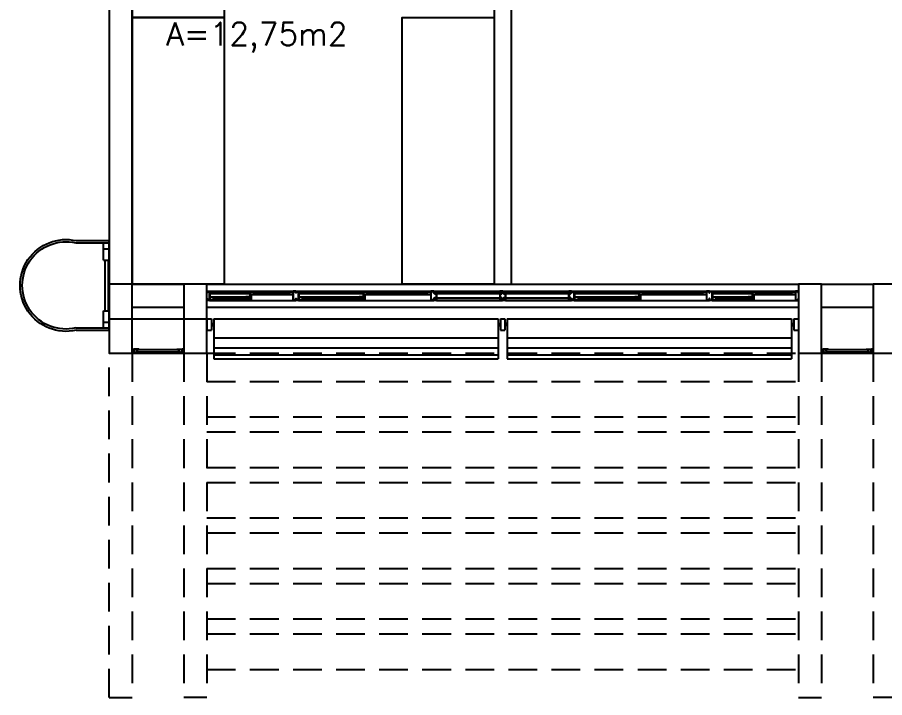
# Model space of a CAD drawing. Header units: millimetres. Extents: x 2128 to 2646, y 1972 to 2207.
# Drawn here: x 2371.01 to 2378.56, y 2006.32 to 2012.24 of the extents above; entities that cross this region are included whole.
import ezdxf

# ---------------------------------------------------------------- set-up
doc = ezdxf.new("R2010")
doc.units = ezdxf.units.MM
doc.linetypes.add('HIDDEN', pattern=[0.375, 0.25, -0.125])
for name, color, linetype in [('AR-ALV', 2, 'Continuous'), ('AR-BANCADAS', 1, 'Continuous'), ('AR-BRISES', 1, 'Continuous'), ('AR-ESQ', 1, 'Continuous'), ('AR-ESTC', 3, 'Continuous'), ('AR-PEITORIL', 1, 'Continuous'), ('AR-PERGOLAPROJ', 1, 'HIDDEN'), ('BC- VISTA', 1, 'Continuous'), ('BR-LINHAS', 1, 'Continuous'), ('BR-MONTANTE', 242, 'Continuous'), ('BR-PAINEL', 1, 'Continuous'), ('BR-SUPORTE', 1, 'Continuous'), ('DT-ESQ-BAGUETE-C', 1, 'Continuous'), ('DT-ESQ-BAGUETE-V', 1, 'Continuous'), ('DT-ESQ-CHAPA DOBRADA-V', 1, 'Continuous'), ('DT-ESQ-MARCO-V', 1, 'Continuous'), ('DT-ESQ-PERFIL CADEIRA-C', 2, 'Continuous'), ('DT-ESQ-PERFIL CADEIRA-V', 2, 'Continuous'), ('DT-ESQ-PERFIL U SIMPLES-C', 2, 'Continuous'), ('DT-ESQ-PERFIL U-C', 2, 'Continuous'), ('DT-ESQ-PERFIL U-V', 1, 'Continuous'), ('DT-ESQ-VENEZIANA-C', 1, 'Continuous'), ('DT-ESQ-VENEZIANA-V', 1, 'Continuous'), ('DT-ESQ-VIDRO-C', 2, 'Continuous'), ('DT-ESQ-VIDRO-V', 71, 'Continuous'), ('DT-TXTMOD', 1, 'Continuous'), ('EQUIPAMENTO', 2, 'Continuous'), ('MALHA_K', 252, 'Continuous'), ('PG-PROJ', 1, 'HIDDEN'), ('Área', 2, 'Continuous')]:
    doc.layers.add(name, color=color, linetype=linetype)
doc.styles.add('S10', font='simplex.shx', dxfattribs={"height": 0.1})
doc.styles.add('UNB-100', font='simplex.shx', dxfattribs={"height": 0.2})

# ---------------------------------------------------------------- blocks, each defined once
blk = doc.blocks.new('EF31-P')
at = {"layer": 'DT-ESQ-BAGUETE-C', "ltscale": 0.1}
for points in [[(0.4225, -0.08), (0.409, -0.08), (0.409, -0.0785), (0.422, -0.0785, 0.414214), (0.4225, -0.078), (0.4225, -0.067, 0.414214), (0.422, -0.0665), (0.409, -0.0665), (0.409, -0.065), (0.4225, -0.065, -0.414214), (0.424, -0.0665), (0.424, -0.0785, -0.414214)], [(0.7015, -0.08), (0.715, -0.08), (0.715, -0.0785), (0.702, -0.0785, -0.414214), (0.7015, -0.078), (0.7015, -0.067, -0.414214), (0.702, -0.0665), (0.715, -0.0665), (0.715, -0.065), (0.7015, -0.065, 0.414214), (0.7, -0.0665), (0.7, -0.0785, 0.414214)], [(1.41, -0.08), (1.3965, -0.08), (1.3965, -0.0785), (1.4095, -0.0785, 0.414214), (1.41, -0.078), (1.41, -0.067, 0.414214), (1.4095, -0.0665), (1.3965, -0.0665), (1.3965, -0.065), (1.41, -0.065, -0.414214), (1.4115, -0.0665), (1.4115, -0.0785, -0.414214)], [(1.9015, -0.08), (1.915, -0.08), (1.915, -0.0785), (1.902, -0.0785, -0.414214), (1.9015, -0.078), (1.9015, -0.067, -0.414214), (1.902, -0.0665), (1.915, -0.0665), (1.915, -0.065), (1.9015, -0.065, 0.414214), (1.9, -0.0665), (1.9, -0.0785, 0.414214)], [(3.81, -0.08), (3.7965, -0.08), (3.7965, -0.0785), (3.8095, -0.0785, 0.414214), (3.81, -0.078), (3.81, -0.067, 0.414214), (3.8095, -0.0665), (3.7965, -0.0665), (3.7965, -0.065), (3.81, -0.065, -0.414214), (3.8115, -0.0665), (3.8115, -0.0785, -0.414214)], [(4.3015, -0.08), (4.315, -0.08), (4.315, -0.0785), (4.302, -0.0785, -0.414214), (4.3015, -0.078), (4.3015, -0.067, -0.414214), (4.302, -0.0665), (4.315, -0.0665), (4.315, -0.065), (4.3015, -0.065, 0.414214), (4.3, -0.0665), (4.3, -0.0785, 0.414214)], [(4.7975, -0.08), (4.784, -0.08), (4.784, -0.0785), (4.797, -0.0785, 0.414214), (4.7975, -0.078), (4.7975, -0.067, 0.414214), (4.797, -0.0665), (4.784, -0.0665), (4.784, -0.065), (4.7975, -0.065, -0.414214), (4.799, -0.0665), (4.799, -0.0785, -0.414214)], [(5.0765, -0.08), (5.09, -0.08), (5.09, -0.0785), (5.077, -0.0785, -0.414214), (5.0765, -0.078), (5.0765, -0.067, -0.414214), (5.077, -0.0665), (5.09, -0.0665), (5.09, -0.065), (5.0765, -0.065, 0.414214), (5.075, -0.0665), (5.075, -0.0785, 0.414214)], [(0.0735, -0.125), (0.06, -0.125), (0.06, -0.1235), (0.073, -0.1235, 0.414214), (0.0735, -0.123), (0.0735, -0.112, 0.414214), (0.073, -0.1115), (0.06, -0.1115), (0.06, -0.11), (0.0735, -0.11, -0.414214), (0.075, -0.1115), (0.075, -0.1235, -0.414214)], [(0.339, -0.125), (0.3525, -0.125), (0.3525, -0.1235), (0.3395, -0.1235, -0.414214), (0.339, -0.123), (0.339, -0.112, -0.414214), (0.3395, -0.1115), (0.3525, -0.1115), (0.3525, -0.11), (0.339, -0.11, 0.414214), (0.3375, -0.1115), (0.3375, -0.1235, 0.414214)], [(0.8485, -0.125), (0.835, -0.125), (0.835, -0.1235), (0.848, -0.1235, 0.414214), (0.8485, -0.123), (0.8485, -0.112, 0.414214), (0.848, -0.1115), (0.835, -0.1115), (0.835, -0.11), (0.8485, -0.11, -0.414214), (0.85, -0.1115), (0.85, -0.1235, -0.414214)], [(1.3265, -0.125), (1.34, -0.125), (1.34, -0.1235), (1.327, -0.1235, -0.414214), (1.3265, -0.123), (1.3265, -0.112, -0.414214), (1.327, -0.1115), (1.34, -0.1115), (1.34, -0.11), (1.3265, -0.11, 0.414214), (1.325, -0.1115), (1.325, -0.1235, 0.414214)], [(3.2485, -0.125), (3.235, -0.125), (3.235, -0.1235), (3.248, -0.1235, 0.414214), (3.2485, -0.123), (3.2485, -0.112, 0.414214), (3.248, -0.1115), (3.235, -0.1115), (3.235, -0.11), (3.2485, -0.11, -0.414214), (3.25, -0.1115), (3.25, -0.1235, -0.414214)], [(3.7265, -0.125), (3.74, -0.125), (3.74, -0.1235), (3.727, -0.1235, -0.414214), (3.7265, -0.123), (3.7265, -0.112, -0.414214), (3.727, -0.1115), (3.74, -0.1115), (3.74, -0.11), (3.7265, -0.11, 0.414214), (3.725, -0.1115), (3.725, -0.1235, 0.414214)], [(4.4485, -0.125), (4.435, -0.125), (4.435, -0.1235), (4.448, -0.1235, 0.414214), (4.4485, -0.123), (4.4485, -0.112, 0.414214), (4.448, -0.1115), (4.435, -0.1115), (4.435, -0.11), (4.4485, -0.11, -0.414214), (4.45, -0.1115), (4.45, -0.1235, -0.414214)], [(4.714, -0.125), (4.7275, -0.125), (4.7275, -0.1235), (4.7145, -0.1235, -0.414214), (4.714, -0.123), (4.714, -0.112, -0.414214), (4.7145, -0.1115), (4.7275, -0.1115), (4.7275, -0.11), (4.714, -0.11, 0.414214), (4.7125, -0.1115), (4.7125, -0.1235, 0.414214)]]:
    blk.add_lwpolyline(points, format="xyb", close=True, dxfattribs=at)
at = {"layer": 'DT-ESQ-BAGUETE-V', "ltscale": 0.1}
for p, q in [((0.4225, -0.065), (0.7015, -0.065)), ((1.41, -0.065), (1.9015, -0.065)), ((3.81, -0.065), (4.3015, -0.065)), ((4.7975, -0.065), (5.0765, -0.065)), ((0.0735, -0.11), (0.339, -0.11)), ((0.8485, -0.11), (1.3265, -0.11)), ((3.2485, -0.11), (3.7265, -0.11)), ((4.4485, -0.11), (4.714, -0.11))]:
    blk.add_line(p, q, dxfattribs=at)
at = {"layer": 'DT-ESQ-CHAPA DOBRADA-V', "ltscale": 0.1}
for p, q in [((0.025, -0.077), (0.374, -0.077)), ((0.025, -0.08), (0.374, -0.08)), ((0.8, -0.077), (1.3615, -0.077)), ((0.8, -0.08), (1.3615, -0.08)), ((3.2, -0.077), (3.7615, -0.077)), ((3.2, -0.08), (3.7615, -0.08)), ((4.4, -0.077), (4.749, -0.077)), ((4.4, -0.08), (4.749, -0.08))]:
    blk.add_line(p, q, dxfattribs=at)
at = {"layer": 'DT-ESQ-MARCO-V', "ltscale": 0.1}
for p, q in [((1.9985, -0.06), (2.5515, -0.06)), ((2.5985, -0.06), (3.1515, -0.06)), ((1.9985, -0.14), (2.5515, -0.14)), ((2.5985, -0.14), (3.1515, -0.14))]:
    blk.add_line(p, q, dxfattribs=at)
at = {"layer": 'DT-ESQ-PERFIL CADEIRA-C', "ltscale": 0.1}
for p, q in [((0.025, -0.1335), (0.0735, -0.1335)), ((0.3855, -0.1335), (0.339, -0.1335)), ((0.376, -0.0885), (0.4225, -0.0885)), ((0.75, -0.0885), (0.7015, -0.0885)), ((0.8, -0.1335), (0.8485, -0.1335)), ((1.373, -0.1335), (1.3265, -0.1335)), ((1.3635, -0.0885), (1.41, -0.0885)), ((1.95, -0.0885), (1.9015, -0.0885)), ((3.2, -0.1335), (3.2485, -0.1335)), ((3.773, -0.1335), (3.7265, -0.1335)), ((3.7635, -0.0885), (3.81, -0.0885)), ((4.35, -0.0885), (4.3015, -0.0885)), ((4.4, -0.1335), (4.4485, -0.1335)), ((4.7605, -0.1335), (4.714, -0.1335)), ((4.751, -0.0885), (4.7975, -0.0885)), ((5.125, -0.0885), (5.0765, -0.0885))]:
    blk.add_line(p, q, dxfattribs=at)
for points in [[(0.4225, -0.087, -1), (0.4225, -0.09), (0.376, -0.09, -0.414214), (0.374, -0.088), (0.374, -0.067, -0.414214), (0.376, -0.065), (0.4075, -0.065, -0.414214), (0.409, -0.0665), (0.409, -0.087)], [(0.409, -0.0885, -0.198913), (0.4079, -0.0881, -0.198913), (0.4075, -0.087), (0.4075, -0.067, 0.414214), (0.407, -0.0665), (0.376, -0.0665, 0.414214), (0.3755, -0.067), (0.3755, -0.088, 0.414214), (0.376, -0.0885)], [(0.7015, -0.09), (0.75, -0.09), (0.75, -0.0885), (0.715, -0.0885, 0.198912), (0.7161, -0.0881, 0.198913), (0.7165, -0.087), (0.7165, -0.067, -0.414214), (0.717, -0.0665), (0.75, -0.0665), (0.75, -0.065), (0.7165, -0.065, 0.414214), (0.715, -0.0665), (0.715, -0.0785), (0.715, -0.08), (0.715, -0.087), (0.7015, -0.087, 1)], [(1.41, -0.087, -1), (1.41, -0.09), (1.3635, -0.09, -0.414214), (1.3615, -0.088), (1.3615, -0.067, -0.414214), (1.3635, -0.065), (1.395, -0.065, -0.414214), (1.3965, -0.0665), (1.3965, -0.087)], [(1.3965, -0.0885, -0.198913), (1.3954, -0.0881, -0.198913), (1.395, -0.087), (1.395, -0.067, 0.414214), (1.3945, -0.0665), (1.3635, -0.0665, 0.414214), (1.363, -0.067), (1.363, -0.088, 0.414214), (1.3635, -0.0885)], [(1.9015, -0.09), (1.95, -0.09), (1.95, -0.0885), (1.915, -0.0885, 0.198912), (1.9161, -0.0881, 0.198913), (1.9165, -0.087), (1.9165, -0.067, -0.414214), (1.917, -0.0665), (1.95, -0.0665), (1.95, -0.065), (1.9165, -0.065, 0.414214), (1.915, -0.0665), (1.915, -0.0785), (1.915, -0.08), (1.915, -0.087), (1.9015, -0.087, 1)], [(3.81, -0.087, -1), (3.81, -0.09), (3.7635, -0.09, -0.414214), (3.7615, -0.088), (3.7615, -0.067, -0.414214), (3.7635, -0.065), (3.795, -0.065, -0.414214), (3.7965, -0.0665), (3.7965, -0.087)], [(3.7965, -0.0885, -0.198913), (3.7954, -0.0881, -0.198913), (3.795, -0.087), (3.795, -0.067, 0.414214), (3.7945, -0.0665), (3.7635, -0.0665, 0.414214), (3.763, -0.067), (3.763, -0.088, 0.414214), (3.7635, -0.0885)], [(4.3015, -0.09), (4.35, -0.09), (4.35, -0.0885), (4.315, -0.0885, 0.198912), (4.3161, -0.0881, 0.198913), (4.3165, -0.087), (4.3165, -0.067, -0.414214), (4.317, -0.0665), (4.35, -0.0665), (4.35, -0.065), (4.3165, -0.065, 0.414214), (4.315, -0.0665), (4.315, -0.0785), (4.315, -0.08), (4.315, -0.087), (4.3015, -0.087, 1)], [(4.7975, -0.087, -1), (4.7975, -0.09), (4.751, -0.09, -0.414214), (4.749, -0.088), (4.749, -0.067, -0.414214), (4.751, -0.065), (4.7825, -0.065, -0.414214), (4.784, -0.0665), (4.784, -0.087)], [(4.784, -0.0885, -0.198913), (4.7829, -0.0881, -0.198913), (4.7825, -0.087), (4.7825, -0.067, 0.414214), (4.782, -0.0665), (4.751, -0.0665, 0.414214), (4.7505, -0.067), (4.7505, -0.088, 0.414214), (4.751, -0.0885)], [(5.0765, -0.09), (5.125, -0.09), (5.125, -0.0885), (5.09, -0.0885, 0.198912), (5.0911, -0.0881, 0.198913), (5.0915, -0.087), (5.0915, -0.067, -0.414214), (5.092, -0.0665), (5.125, -0.0665), (5.125, -0.065), (5.0915, -0.065, 0.414214), (5.09, -0.0665), (5.09, -0.0785), (5.09, -0.08), (5.09, -0.087), (5.0765, -0.087, 1)], [(0.0735, -0.135), (0.025, -0.135), (0.025, -0.1335), (0.06, -0.1335, -0.198912), (0.0589, -0.1331, -0.198913), (0.0585, -0.132), (0.0585, -0.112, 0.414214), (0.058, -0.1115), (0.025, -0.1115), (0.025, -0.11), (0.0585, -0.11, -0.414214), (0.06, -0.1115), (0.06, -0.1235), (0.06, -0.125), (0.06, -0.132), (0.0735, -0.132, -1)], [(0.339, -0.132, 1), (0.339, -0.135), (0.3855, -0.135, 0.414214), (0.3875, -0.133), (0.3875, -0.112, 0.414214), (0.3855, -0.11), (0.354, -0.11, 0.414214), (0.3525, -0.1115), (0.3525, -0.132)], [(0.3525, -0.1335, 0.198913), (0.3536, -0.1331, 0.198913), (0.354, -0.132), (0.354, -0.112, -0.414214), (0.3545, -0.1115), (0.3855, -0.1115, -0.414214), (0.386, -0.112), (0.386, -0.133, -0.414214), (0.3855, -0.1335)], [(0.8485, -0.135), (0.8, -0.135), (0.8, -0.1335), (0.835, -0.1335, -0.198912), (0.8339, -0.1331, -0.198913), (0.8335, -0.132), (0.8335, -0.112, 0.414214), (0.833, -0.1115), (0.8, -0.1115), (0.8, -0.11), (0.8335, -0.11, -0.414214), (0.835, -0.1115), (0.835, -0.1235), (0.835, -0.125), (0.835, -0.132), (0.8485, -0.132, -1)], [(1.3265, -0.132, 1), (1.3265, -0.135), (1.373, -0.135, 0.414214), (1.375, -0.133), (1.375, -0.112, 0.414214), (1.373, -0.11), (1.3415, -0.11, 0.414214), (1.34, -0.1115), (1.34, -0.132)], [(1.34, -0.1335, 0.198913), (1.3411, -0.1331, 0.198913), (1.3415, -0.132), (1.3415, -0.112, -0.414214), (1.342, -0.1115), (1.373, -0.1115, -0.414214), (1.3735, -0.112), (1.3735, -0.133, -0.414214), (1.373, -0.1335)], [(3.2485, -0.135), (3.2, -0.135), (3.2, -0.1335), (3.235, -0.1335, -0.198912), (3.2339, -0.1331, -0.198913), (3.2335, -0.132), (3.2335, -0.112, 0.414214), (3.233, -0.1115), (3.2, -0.1115), (3.2, -0.11), (3.2335, -0.11, -0.414214), (3.235, -0.1115), (3.235, -0.1235), (3.235, -0.125), (3.235, -0.132), (3.2485, -0.132, -1)], [(3.7265, -0.132, 1), (3.7265, -0.135), (3.773, -0.135, 0.414214), (3.775, -0.133), (3.775, -0.112, 0.414214), (3.773, -0.11), (3.7415, -0.11, 0.414214), (3.74, -0.1115), (3.74, -0.132)], [(3.74, -0.1335, 0.198913), (3.7411, -0.1331, 0.198913), (3.7415, -0.132), (3.7415, -0.112, -0.414214), (3.742, -0.1115), (3.773, -0.1115, -0.414214), (3.7735, -0.112), (3.7735, -0.133, -0.414214), (3.773, -0.1335)], [(4.4485, -0.135), (4.4, -0.135), (4.4, -0.1335), (4.435, -0.1335, -0.198912), (4.4339, -0.1331, -0.198913), (4.4335, -0.132), (4.4335, -0.112, 0.414214), (4.433, -0.1115), (4.4, -0.1115), (4.4, -0.11), (4.4335, -0.11, -0.414214), (4.435, -0.1115), (4.435, -0.1235), (4.435, -0.125), (4.435, -0.132), (4.4485, -0.132, -1)], [(4.714, -0.132, 1), (4.714, -0.135), (4.7605, -0.135, 0.414214), (4.7625, -0.133), (4.7625, -0.112, 0.414214), (4.7605, -0.11), (4.729, -0.11, 0.414214), (4.7275, -0.1115), (4.7275, -0.132)], [(4.7275, -0.1335, 0.198913), (4.7286, -0.1331, 0.198913), (4.729, -0.132), (4.729, -0.112, -0.414214), (4.7295, -0.1115), (4.7605, -0.1115, -0.414214), (4.761, -0.112), (4.761, -0.133, -0.414214), (4.7605, -0.1335)]]:
    blk.add_lwpolyline(points, format="xyb", close=True, dxfattribs=at)
at = {"layer": 'DT-ESQ-PERFIL CADEIRA-V', "ltscale": 0.1}
for p, q in [((0.0735, -0.135), (0.339, -0.135)), ((0.4075, -0.09), (0.7015, -0.09)), ((0.8485, -0.135), (1.3265, -0.135)), ((1.395, -0.09), (1.9015, -0.09)), ((3.2485, -0.135), (3.7265, -0.135)), ((3.795, -0.09), (4.3015, -0.09)), ((4.4485, -0.135), (4.714, -0.135)), ((4.7825, -0.09), (5.0765, -0.09))]:
    blk.add_line(p, q, dxfattribs=at)
at = {"layer": 'DT-ESQ-PERFIL U SIMPLES-C', "ltscale": 0.1}
for points in [[(0.376, -0.102), (0.384, -0.102), (0.384, -0.1005), (0.376, -0.1005, -0.414214), (0.3755, -0.1), (0.3755, -0.092, -0.414214), (0.376, -0.0915), (0.384, -0.0915), (0.384, -0.09), (0.376, -0.09, 0.414214), (0.374, -0.092), (0.374, -0.1, 0.414214)], [(0.3855, -0.098), (0.3775, -0.098), (0.3775, -0.0995), (0.3855, -0.0995, -0.414214), (0.386, -0.1), (0.386, -0.108, -0.414214), (0.3855, -0.1085), (0.3775, -0.1085), (0.3775, -0.11), (0.3855, -0.11, 0.414214), (0.3875, -0.108), (0.3875, -0.1, 0.414214)], [(1.3635, -0.102), (1.3715, -0.102), (1.3715, -0.1005), (1.3635, -0.1005, -0.414214), (1.363, -0.1), (1.363, -0.092, -0.414214), (1.3635, -0.0915), (1.3715, -0.0915), (1.3715, -0.09), (1.3635, -0.09, 0.414214), (1.3615, -0.092), (1.3615, -0.1, 0.414214)], [(1.373, -0.098), (1.365, -0.098), (1.365, -0.0995), (1.373, -0.0995, -0.414214), (1.3735, -0.1), (1.3735, -0.108, -0.414214), (1.373, -0.1085), (1.365, -0.1085), (1.365, -0.11), (1.373, -0.11, 0.414214), (1.375, -0.108), (1.375, -0.1, 0.414214)], [(3.7635, -0.102), (3.7715, -0.102), (3.7715, -0.1005), (3.7635, -0.1005, -0.414214), (3.763, -0.1), (3.763, -0.092, -0.414214), (3.7635, -0.0915), (3.7715, -0.0915), (3.7715, -0.09), (3.7635, -0.09, 0.414214), (3.7615, -0.092), (3.7615, -0.1, 0.414214)], [(3.773, -0.098), (3.765, -0.098), (3.765, -0.0995), (3.773, -0.0995, -0.414214), (3.7735, -0.1), (3.7735, -0.108, -0.414214), (3.773, -0.1085), (3.765, -0.1085), (3.765, -0.11), (3.773, -0.11, 0.414214), (3.775, -0.108), (3.775, -0.1, 0.414214)], [(4.751, -0.102), (4.759, -0.102), (4.759, -0.1005), (4.751, -0.1005, -0.414214), (4.7505, -0.1), (4.7505, -0.092, -0.414214), (4.751, -0.0915), (4.759, -0.0915), (4.759, -0.09), (4.751, -0.09, 0.414214), (4.749, -0.092), (4.749, -0.1, 0.414214)], [(4.7605, -0.098), (4.7525, -0.098), (4.7525, -0.0995), (4.7605, -0.0995, -0.414214), (4.761, -0.1), (4.761, -0.108, -0.414214), (4.7605, -0.1085), (4.7525, -0.1085), (4.7525, -0.11), (4.7605, -0.11, 0.414214), (4.7625, -0.108), (4.7625, -0.1, 0.414214)]]:
    blk.add_lwpolyline(points, format="xyb", close=True, dxfattribs=at)
at = {"layer": 'DT-ESQ-PERFIL U-C', "ltscale": 0.1}
for points in [[(0, -0.0615, -0.414214), (0.0015, -0.06), (0.0235, -0.06, -0.414214), (0.025, -0.0615), (0.025, -0.1385, -0.414214), (0.0235, -0.14), (0.0015, -0.14, -0.414214), (0, -0.1385), (0, -0.125), (0.0015, -0.125), (0.0015, -0.138, 0.414214), (0.002, -0.1385), (0.023, -0.1385, 0.414214), (0.0235, -0.138), (0.0235, -0.062, 0.414214), (0.023, -0.0615), (0.002, -0.0615, 0.414214), (0.0015, -0.062), (0.0015, -0.075), (0, -0.075)], [(0.775, -0.0615, 0.414214), (0.7735, -0.06), (0.7515, -0.06, 0.414214), (0.75, -0.0615), (0.75, -0.1385, 0.414214), (0.7515, -0.14), (0.7735, -0.14, 0.414214), (0.775, -0.1385), (0.775, -0.125), (0.7735, -0.125), (0.7735, -0.138, -0.414214), (0.773, -0.1385), (0.752, -0.1385, -0.414214), (0.7515, -0.138), (0.7515, -0.062, -0.414214), (0.752, -0.0615), (0.773, -0.0615, -0.414214), (0.7735, -0.062), (0.7735, -0.075), (0.775, -0.075)], [(0.775, -0.0615, -0.414214), (0.7765, -0.06), (0.7985, -0.06, -0.414214), (0.8, -0.0615), (0.8, -0.1385, -0.414214), (0.7985, -0.14), (0.7765, -0.14, -0.414214), (0.775, -0.1385), (0.775, -0.125), (0.7765, -0.125), (0.7765, -0.138, 0.414214), (0.777, -0.1385), (0.798, -0.1385, 0.414214), (0.7985, -0.138), (0.7985, -0.062, 0.414214), (0.798, -0.0615), (0.777, -0.0615, 0.414214), (0.7765, -0.062), (0.7765, -0.075), (0.775, -0.075)], [(1.975, -0.0615, 0.414214), (1.9735, -0.06), (1.9515, -0.06, 0.414214), (1.95, -0.0615), (1.95, -0.1385, 0.414214), (1.9515, -0.14), (1.9735, -0.14, 0.414214), (1.975, -0.1385), (1.975, -0.125), (1.9735, -0.125), (1.9735, -0.138, -0.414214), (1.973, -0.1385), (1.952, -0.1385, -0.414214), (1.9515, -0.138), (1.9515, -0.062, -0.414214), (1.952, -0.0615), (1.973, -0.0615, -0.414214), (1.9735, -0.062), (1.9735, -0.075), (1.975, -0.075)], [(2, -0.1285), (2, -0.1385, -0.414214), (1.9985, -0.14), (1.9765, -0.14, -0.414214), (1.975, -0.1385), (1.975, -0.125), (1.9765, -0.125), (1.9765, -0.138, 0.414214), (1.977, -0.1385), (1.998, -0.1385, 0.414214), (1.9985, -0.138), (1.9985, -0.1285), (1.9855, -0.1285, -0.414214), (1.984, -0.127), (1.984, -0.117, -0.414214), (1.9855, -0.1155), (1.9985, -0.1155), (1.9985, -0.0845), (1.9855, -0.0845, -0.414214), (1.984, -0.083), (1.984, -0.073, -0.414214), (1.9855, -0.0715), (1.9985, -0.0715), (1.9985, -0.062, 0.414214), (1.998, -0.0615), (1.977, -0.0615, 0.414214), (1.9765, -0.062), (1.9765, -0.075), (1.975, -0.075), (1.975, -0.0615, -0.414214), (1.9765, -0.06), (1.9985, -0.06, -0.414214), (2, -0.0615), (2, -0.0715, -0.414214), (1.9985, -0.073), (1.9855, -0.073), (1.9855, -0.083), (1.9985, -0.083), (1.9985, -0.083, -0.414214), (2, -0.0845), (2, -0.1155, -0.414214), (1.9985, -0.117), (1.9985, -0.117), (1.9855, -0.117), (1.9855, -0.127), (1.9985, -0.127, -0.414214)], [(2.55, -0.1285), (2.55, -0.1385, 0.414214), (2.5515, -0.14), (2.5735, -0.14, 0.414214), (2.575, -0.1385), (2.575, -0.125), (2.5735, -0.125), (2.5735, -0.138, -0.414214), (2.573, -0.1385), (2.552, -0.1385, -0.414214), (2.5515, -0.138), (2.5515, -0.1285), (2.5645, -0.1285, 0.414214), (2.566, -0.127), (2.566, -0.117, 0.414214), (2.5645, -0.1155), (2.5515, -0.1155), (2.5515, -0.0845), (2.5645, -0.0845, 0.414214), (2.566, -0.083), (2.566, -0.073, 0.414214), (2.5645, -0.0715), (2.5515, -0.0715), (2.5515, -0.062, -0.414214), (2.552, -0.0615), (2.573, -0.0615, -0.414214), (2.5735, -0.062), (2.5735, -0.075), (2.575, -0.075), (2.575, -0.0615, 0.414214), (2.5735, -0.06), (2.5515, -0.06, 0.414214), (2.55, -0.0615), (2.55, -0.0715, 0.414214), (2.5515, -0.073), (2.5645, -0.073), (2.5645, -0.083), (2.5515, -0.083), (2.5515, -0.083, 0.414214), (2.55, -0.0845), (2.55, -0.1155, 0.414214), (2.5515, -0.117), (2.5515, -0.117), (2.5645, -0.117), (2.5645, -0.127), (2.5515, -0.127, 0.414214)], [(2.6, -0.1285), (2.6, -0.1385, -0.414214), (2.5985, -0.14), (2.5765, -0.14, -0.414214), (2.575, -0.1385), (2.575, -0.125), (2.5765, -0.125), (2.5765, -0.138, 0.414214), (2.577, -0.1385), (2.598, -0.1385, 0.414214), (2.5985, -0.138), (2.5985, -0.1285), (2.5855, -0.1285, -0.414214), (2.584, -0.127), (2.584, -0.117, -0.414214), (2.5855, -0.1155), (2.5985, -0.1155), (2.5985, -0.0845), (2.5855, -0.0845, -0.414214), (2.584, -0.083), (2.584, -0.073, -0.414214), (2.5855, -0.0715), (2.5985, -0.0715), (2.5985, -0.062, 0.414214), (2.598, -0.0615), (2.577, -0.0615, 0.414214), (2.5765, -0.062), (2.5765, -0.075), (2.575, -0.075), (2.575, -0.0615, -0.414214), (2.5765, -0.06), (2.5985, -0.06, -0.414214), (2.6, -0.0615), (2.6, -0.0715, -0.414214), (2.5985, -0.073), (2.5855, -0.073), (2.5855, -0.083), (2.5985, -0.083), (2.5985, -0.083, -0.414214), (2.6, -0.0845), (2.6, -0.1155, -0.414214), (2.5985, -0.117), (2.5985, -0.117), (2.5855, -0.117), (2.5855, -0.127), (2.5985, -0.127, -0.414214)], [(3.15, -0.1285), (3.15, -0.1385, 0.414214), (3.1515, -0.14), (3.1735, -0.14, 0.414214), (3.175, -0.1385), (3.175, -0.125), (3.1735, -0.125), (3.1735, -0.138, -0.414214), (3.173, -0.1385), (3.152, -0.1385, -0.414214), (3.1515, -0.138), (3.1515, -0.1285), (3.1645, -0.1285, 0.414214), (3.166, -0.127), (3.166, -0.117, 0.414214), (3.1645, -0.1155), (3.1515, -0.1155), (3.1515, -0.0845), (3.1645, -0.0845, 0.414214), (3.166, -0.083), (3.166, -0.073, 0.414214), (3.1645, -0.0715), (3.1515, -0.0715), (3.1515, -0.062, -0.414214), (3.152, -0.0615), (3.173, -0.0615, -0.414214), (3.1735, -0.062), (3.1735, -0.075), (3.175, -0.075), (3.175, -0.0615, 0.414214), (3.1735, -0.06), (3.1515, -0.06, 0.414214), (3.15, -0.0615), (3.15, -0.0715, 0.414214), (3.1515, -0.073), (3.1645, -0.073), (3.1645, -0.083), (3.1515, -0.083), (3.1515, -0.083, 0.414214), (3.15, -0.0845), (3.15, -0.1155, 0.414214), (3.1515, -0.117), (3.1515, -0.117), (3.1645, -0.117), (3.1645, -0.127), (3.1515, -0.127, 0.414214)], [(3.175, -0.0615, -0.414214), (3.1765, -0.06), (3.1985, -0.06, -0.414214), (3.2, -0.0615), (3.2, -0.1385, -0.414214), (3.1985, -0.14), (3.1765, -0.14, -0.414214), (3.175, -0.1385), (3.175, -0.125), (3.1765, -0.125), (3.1765, -0.138, 0.414214), (3.177, -0.1385), (3.198, -0.1385, 0.414214), (3.1985, -0.138), (3.1985, -0.062, 0.414214), (3.198, -0.0615), (3.177, -0.0615, 0.414214), (3.1765, -0.062), (3.1765, -0.075), (3.175, -0.075)], [(4.375, -0.0615, 0.414214), (4.3735, -0.06), (4.3515, -0.06, 0.414214), (4.35, -0.0615), (4.35, -0.1385, 0.414214), (4.3515, -0.14), (4.3735, -0.14, 0.414214), (4.375, -0.1385), (4.375, -0.125), (4.3735, -0.125), (4.3735, -0.138, -0.414214), (4.373, -0.1385), (4.352, -0.1385, -0.414214), (4.3515, -0.138), (4.3515, -0.062, -0.414214), (4.352, -0.0615), (4.373, -0.0615, -0.414214), (4.3735, -0.062), (4.3735, -0.075), (4.375, -0.075)], [(4.375, -0.0615, -0.414214), (4.3765, -0.06), (4.3985, -0.06, -0.414214), (4.4, -0.0615), (4.4, -0.1385, -0.414214), (4.3985, -0.14), (4.3765, -0.14, -0.414214), (4.375, -0.1385), (4.375, -0.125), (4.3765, -0.125), (4.3765, -0.138, 0.414214), (4.377, -0.1385), (4.398, -0.1385, 0.414214), (4.3985, -0.138), (4.3985, -0.062, 0.414214), (4.398, -0.0615), (4.377, -0.0615, 0.414214), (4.3765, -0.062), (4.3765, -0.075), (4.375, -0.075)], [(5.15, -0.0615, 0.414214), (5.1485, -0.06), (5.1265, -0.06, 0.414214), (5.125, -0.0615), (5.125, -0.1385, 0.414214), (5.1265, -0.14), (5.1485, -0.14, 0.414214), (5.15, -0.1385), (5.15, -0.125), (5.1485, -0.125), (5.1485, -0.138, -0.414214), (5.148, -0.1385), (5.127, -0.1385, -0.414214), (5.1265, -0.138), (5.1265, -0.062, -0.414214), (5.127, -0.0615), (5.148, -0.0615, -0.414214), (5.1485, -0.062), (5.1485, -0.075), (5.15, -0.075)]]:
    blk.add_lwpolyline(points, format="xyb", close=True, dxfattribs=at)
at = {"layer": 'DT-ESQ-PERFIL U-V', "ltscale": 0.1}
for p, q in [((0.0235, -0.06), (0.7515, -0.06)), ((0.7985, -0.06), (1.9515, -0.06)), ((3.1985, -0.06), (4.3515, -0.06)), ((4.3985, -0.06), (5.1265, -0.06)), ((0.0235, -0.14), (0.7515, -0.14)), ((0.7985, -0.14), (1.9515, -0.14)), ((3.1985, -0.14), (4.3515, -0.14)), ((4.3985, -0.14), (5.1265, -0.14))]:
    blk.add_line(p, q, dxfattribs=at)
at = {"layer": 'DT-ESQ-VIDRO-C', "ltscale": 0.1}
for points in [[(2.5625, -0.081), (2.5625, -0.075), (1.9875, -0.075), (1.9875, -0.081)], [(3.1625, -0.081), (3.1625, -0.075), (2.5875, -0.075), (2.5875, -0.081)], [(0.063, -0.13), (0.063, -0.127), (0.3495, -0.127), (0.3495, -0.13)], [(0.7125, -0.085), (0.7125, -0.082), (0.4115, -0.082), (0.4115, -0.085)], [(0.838, -0.13), (0.838, -0.127), (1.337, -0.127), (1.337, -0.13)], [(1.9125, -0.085), (1.9125, -0.082), (1.399, -0.082), (1.399, -0.085)], [(3.238, -0.13), (3.238, -0.127), (3.737, -0.127), (3.737, -0.13)], [(4.3125, -0.085), (4.3125, -0.082), (3.799, -0.082), (3.799, -0.085)], [(4.438, -0.13), (4.438, -0.127), (4.7245, -0.127), (4.7245, -0.13)], [(5.0875, -0.085), (5.0875, -0.082), (4.7865, -0.082), (4.7865, -0.085)]]:
    blk.add_lwpolyline(points, close=True, dxfattribs=at)
at = {"layer": 'DT-ESQ-VIDRO-V', "ltscale": 0.1}
for points in [[(2.5625, -0.119), (2.5625, -0.125), (1.9875, -0.125), (1.9875, -0.119)], [(3.1625, -0.119), (3.1625, -0.125), (2.5875, -0.125), (2.5875, -0.119)]]:
    blk.add_lwpolyline(points, close=True, dxfattribs=at)
at = {"layer": 'DT-TXTMOD', "ltscale": 0.1, "style": 'S10', "flags": 3}
for tag, p in [('M01', (0.025, -0.28)), ('M02', (0.3253, -0.28)), ('M03', (0.627, -0.28)), ('M04', (0.9288, -0.28)), ('M05', (1.2306, -0.28)), ('M06', (1.5323, -0.28)), ('M07', (1.8341, -0.28)), ('M08', (2.1359, -0.28)), ('M09', (2.4376, -0.28)), ('M10', (2.7394, -0.28)), ('M11', (3.0412, -0.28)), ('M12', (3.3429, -0.28)), ('M13', (3.6447, -0.28)), ('M14', (3.9464, -0.28)), ('M15', (4.2482, -0.28)), ('M16', (4.55, -0.28)), ('M17', (4.8517, -0.28))]:
    blk.add_attdef(tag, p, '', height=0.1, dxfattribs=at)
blk = doc.blocks.new('BR-MODULO1')
at = {"layer": 'BR-LINHAS'}
for p, q in [((0.06, -0.2648), (2.535, -0.2648)), ((2.615, -0.2648), (5.09, -0.2648)), ((0.06, -0.3524), (2.535, -0.3524)), ((2.615, -0.3524), (5.09, -0.3524)), ((0.06, -0.4147), (2.535, -0.4147)), ((2.615, -0.4147), (5.09, -0.4147))]:
    blk.add_line(p, q, dxfattribs=at)
at = {"layer": 'BR-MONTANTE'}
for p, q in [((0, -0.1), (0, -0.2)), ((0, -0.1), (0.04, -0.1)), ((0.04, -0.1), (0.04, -0.2)), ((2.5547, -0.1), (2.5947, -0.1)), ((2.5547, -0.1), (2.5547, -0.2)), ((2.5947, -0.1), (2.5947, -0.2)), ((5.11, -0.1), (5.11, -0.2)), ((5.11, -0.1), (5.15, -0.1)), ((5.15, -0.1), (5.15, -0.2)), ((0, -0.2), (0.04, -0.2)), ((2.5547, -0.2), (2.5947, -0.2)), ((5.11, -0.2), (5.15, -0.2))]:
    blk.add_line(p, q, dxfattribs=at)
at = {"layer": 'BR-PAINEL'}
for p, q in [((0.06, -0.1), (2.535, -0.1)), ((0.06, -0.1), (0.06, -0.45)), ((2.535, -0.1), (2.535, -0.45)), ((2.615, -0.1), (2.615, -0.45)), ((2.615, -0.1), (5.09, -0.1)), ((5.09, -0.1), (5.09, -0.45)), ((0.06, -0.45), (2.535, -0.45)), ((2.615, -0.45), (5.09, -0.45))]:
    blk.add_line(p, q, dxfattribs=at)
at = {"layer": 'BR-SUPORTE'}
for p, q in [((0.04, -0.14), (0.06, -0.14)), ((0.05, -0.14), (0.05, -0.16)), ((2.5347, -0.14), (2.5547, -0.14)), ((2.5447, -0.14), (2.5447, -0.16)), ((2.6147, -0.14), (2.5947, -0.14)), ((2.6047, -0.14), (2.6047, -0.16)), ((5.09, -0.14), (5.11, -0.14)), ((5.1, -0.14), (5.1, -0.16)), ((0.04, -0.16), (0.06, -0.16)), ((2.5347, -0.16), (2.5547, -0.16)), ((2.6147, -0.16), (2.5947, -0.16)), ((5.09, -0.16), (5.11, -0.16))]:
    blk.add_line(p, q, dxfattribs=at)
blk = doc.blocks.new('PG-MODULO1-PJ-B')
at = {"layer": 'PG-PROJ'}
for p, q in [((0, 0), (0, -3)), ((5.55, 0), (5.55, -3)), ((0.2, 0), (5.35, 0)), ((0.2, 0), (0.2, -3)), ((5.35, 0), (5.35, -3)), ((0.2, -0.2454), (5.35, -0.2454)), ((0.2, -0.5546), (5.35, -0.5546)), ((0.2, -0.6854), (5.35, -0.6854)), ((0.2, -0.9946), (5.35, -0.9946)), ((0.2, -1.1254), (5.35, -1.1254)), ((0.2, -1.4346), (5.35, -1.4346)), ((0.2, -1.5654), (5.35, -1.5654)), ((0.2, -1.8746), (5.35, -1.8746)), ((0.2, -2.0054), (5.35, -2.0054)), ((0.2, -2.3146), (5.35, -2.3146)), ((0.2, -2.4454), (5.35, -2.4454)), ((0.2, -2.7546), (5.35, -2.7546)), ((0.2, -3), (0, -3)), ((5.35, -3), (5.55, -3))]:
    blk.add_line(p, q, dxfattribs=at)
blk = doc.blocks.new('EF01C-P')
at = {"layer": 'DT-ESQ-BAGUETE-C', "ltscale": 0.1}
for points in [[(0.0015, 0.035), (0.015, 0.035), (0.015, 0.0335), (0.0015, 0.0335), (0.0015, 0.005), (0.015, 0.005), (0.015, 0.0035), (0.0015, 0.0035, -0.414214), (0, 0.005), (0, 0.0335, -0.414214)], [(0.4485, 0.035), (0.435, 0.035), (0.435, 0.0335), (0.4485, 0.0335), (0.4485, 0.005), (0.435, 0.005), (0.435, 0.0035), (0.4485, 0.0035, 0.414214), (0.45, 0.005), (0.45, 0.0335, 0.414214)]]:
    blk.add_lwpolyline(points, format="xyb", close=True, dxfattribs=at)
at = {"layer": 'DT-ESQ-PERFIL CADEIRA-C', "ltscale": 0.1}
for points in [[(0.01, 0.0015), (0.01, 0.003), (0.0015, 0.003, 1), (0.0015, 0), (0.015, 0, 0.414214), (0.0165, 0.0015), (0.0165, 0.0335), (0.043, 0.0335)], [(0.043, 0.0065), (0.018, 0.0065), (0.018, 0.0165), (0.0165, 0.0165), (0.0165, 0.0065, 0.414214), (0.018, 0.005), (0.043, 0.005), (0.0565, 0.005, 1), (0.0565, 0.008), (0.043, 0.008), (0.043, 0.02), (0.043, 0.032), (0.0565, 0.032, 1), (0.0565, 0.035), (0.043, 0.035), (0.0165, 0.035, 0.414214), (0.015, 0.0335), (0.015, 0.0015), (0.0015, 0.0015)], [(0.0415, 0.02), (0.0415, 0.032, -0.414214), (0.043, 0.0335), (0.0565, 0.0335)], [(0.0415, 0.02), (0.0415, 0.008, 0.414214), (0.043, 0.0065), (0.0565, 0.0065)], [(0.407, 0.0065), (0.432, 0.0065), (0.432, 0.0165), (0.4335, 0.0165), (0.4335, 0.0065, -0.414214), (0.432, 0.005), (0.407, 0.005), (0.3935, 0.005, -1), (0.3935, 0.008), (0.407, 0.008), (0.407, 0.02), (0.407, 0.032), (0.3935, 0.032, -1), (0.3935, 0.035), (0.407, 0.035), (0.4335, 0.035, -0.414214), (0.435, 0.0335), (0.435, 0.0015), (0.4485, 0.0015)], [(0.4085, 0.02), (0.4085, 0.032, 0.414214), (0.407, 0.0335), (0.3935, 0.0335)], [(0.4085, 0.02), (0.4085, 0.008, -0.414214), (0.407, 0.0065), (0.3935, 0.0065)], [(0.44, 0.0015), (0.44, 0.003), (0.4485, 0.003, -1), (0.4485, 0), (0.435, 0, -0.414214), (0.4335, 0.0015), (0.4335, 0.0335), (0.407, 0.0335)]]:
    blk.add_lwpolyline(points, format="xyb", dxfattribs=at)
at = {"layer": 'DT-ESQ-PERFIL CADEIRA-V', "ltscale": 0.1}
blk.add_line((0.015, 0), (0.435, 0), dxfattribs=at)
at = {"layer": 'DT-ESQ-VENEZIANA-C', "ltscale": 0.1}
for p, q in [((0.043, 0.0105), (0.407, 0.0105)), ((0.043, 0.009), (0.407, 0.009))]:
    blk.add_line(p, q, dxfattribs=at)
at = {"layer": 'DT-ESQ-VENEZIANA-V', "ltscale": 0.1}
blk.add_line((0.043, 0.031), (0.407, 0.031), dxfattribs=at)
at = {"layer": 'DT-TXTMOD', "ltscale": 0.1, "style": 'S10', "flags": 3}
blk.add_attdef('EF01C', (0.0208, -0.14), '', height=0.1, dxfattribs=at)
blk = doc.blocks.new('BCL08')
at = {"layer": 'BC- VISTA'}
blk.add_lwpolyline([(0.8, 0), (0.8, -2.325), (0, -2.325), (0, 0)], close=True, dxfattribs=at)
blk = doc.blocks.new('BCL04')
at = {"layer": 'BC- VISTA'}
blk.add_lwpolyline([(0.8, 0), (0.8, -1.725), (0, -1.725), (0, 0)], close=True, dxfattribs=at)
blk = doc.blocks.new('escada tipo marinheiro')
at = {"layer": 'EQUIPAMENTO'}
for p, q in [((-0.3382, 0.0101), (-0.05, 0.0101)), ((-0.05, 0.0101), (-0.05, -0.16)), ((-0.3405, -0.01), (-0.05, -0.01)), ((-0.1, -0.01), (-0.1, -0.16)), ((-0.1, -0.06), (-0.05, -0.06)), ((-0.1, -0.16), (-0.05, -0.16)), ((-0.09, -0.6), (-0.09, -0.16)), ((-0.06, -0.6), (-0.06, -0.16)), ((-0.1, -0.6), (-0.05, -0.6)), ((-0.1, -0.6), (-0.1, -0.75)), ((-0.05, -0.6), (-0.05, -0.77)), ((-0.3405, -0.75), (-0.05, -0.75)), ((-0.1, -0.7), (-0.05, -0.7)), ((-0.3382, -0.77), (-0.05, -0.77))]:
    blk.add_line(p, q, dxfattribs=at)
for radius, start, end in [(0.4, 77.17773, 282.82227), (0.38, 76.84274, 283.15726)]:
    blk.add_arc((-0.427, -0.38), radius, start, end, dxfattribs=at)

msp = doc.modelspace()

# ---------------------------------------------------------------- linework, layer by layer
at = {"layer": 'AR-ALV'}
for p, q in [((2371.8115, 2018.2401), (2371.8115, 2009.9151)), ((2375.3115, 2018.2401), (2375.3115, 2009.9151)), ((2372.0115, 2013.9651), (2372.0115, 2009.9151)), ((2375.1615, 2013.9651), (2375.1615, 2009.9151)), ((2372.0115, 2009.9151), (2372.4615, 2009.9151)), ((2375.1615, 2009.9151), (2375.3115, 2009.9151)), ((2378.0115, 2009.9151), (2378.4615, 2009.9151)), ((2372.0115, 2009.7151), (2372.4615, 2009.7151)), ((2378.0115, 2009.7151), (2378.4615, 2009.7151))]:
    msp.add_line(p, q, dxfattribs=at)
at = {"layer": 'AR-ESTC'}
for points in [[(2372.0115, 2009.9151), (2371.8115, 2009.9151), (2371.8115, 2009.3151), (2372.0115, 2009.3151)], [(2372.6615, 2009.9151), (2372.4615, 2009.9151), (2372.4615, 2009.3151), (2372.6615, 2009.3151)], [(2378.0115, 2009.9151), (2377.8115, 2009.9151), (2377.8115, 2009.3151), (2378.0115, 2009.3151)], [(2378.6615, 2009.9151), (2378.4615, 2009.9151), (2378.4615, 2009.3151), (2378.6615, 2009.3151)]]:
    msp.add_lwpolyline(points, close=True, dxfattribs=at)
at = {"layer": 'AR-PEITORIL'}
for p, q in [((2372.6615, 2009.9151), (2377.8115, 2009.9151)), ((2372.6615, 2009.7151), (2377.8115, 2009.7151))]:
    msp.add_line(p, q, dxfattribs=at)
at = {"layer": 'AR-PERGOLAPROJ'}
for p, q in [((2371.8115, 2006.3151), (2371.8115, 2009.3151)), ((2372.0115, 2009.3151), (2372.0115, 2006.3151)), ((2371.8115, 2006.3151), (2372.0115, 2006.3151))]:
    msp.add_line(p, q, dxfattribs=at)
at = {"layer": 'MALHA_K'}
msp.add_line((2371.8115, 2009.6151), (2372.6615, 2009.6151), dxfattribs=at)

# ---------------------------------------------------------------- block references
at = {"layer": 'AR-BANCADAS'}
for name, p in [('BCL04', (2372.0115, 2013.9651)), ('BCL08', (2372.0115, 2012.2401)), ('BCL08', (2374.3615, 2012.2401))]:
    msp.add_blockref(name, p, dxfattribs=at)
at = {"layer": 'AR-BRISES'}
msp.add_blockref('BR-MODULO1', (2372.6615, 2009.7151), dxfattribs=at)
at = {"layer": 'AR-ESQ'}
for name, p in [('EF31-P', (2372.6615, 2009.9151)), ('EF01C-P', (2372.0115, 2009.3151)), ('EF01C-P', (2378.0115, 2009.3151))]:
    msp.add_blockref(name, p, dxfattribs=at)
at = {"layer": 'AR-PERGOLAPROJ'}
for p in [(2372.4615, 2009.3151), (2378.4615, 2009.3151)]:
    msp.add_blockref('PG-MODULO1-PJ-B', p, dxfattribs=at)
at = {"layer": 'EQUIPAMENTO', "xscale": -1, "rotation": 180}
msp.add_blockref('escada tipo marinheiro', (2371.8615, 2009.5252), dxfattribs=at)

# ---------------------------------------------------------------- texts
at = {"layer": 'Área', "style": 'UNB-100'}
msp.add_text('A=12,75m2', height=0.2, dxfattribs=at).set_placement((2372.3081, 2011.9957))

doc.saveas('drawing.dxf')
